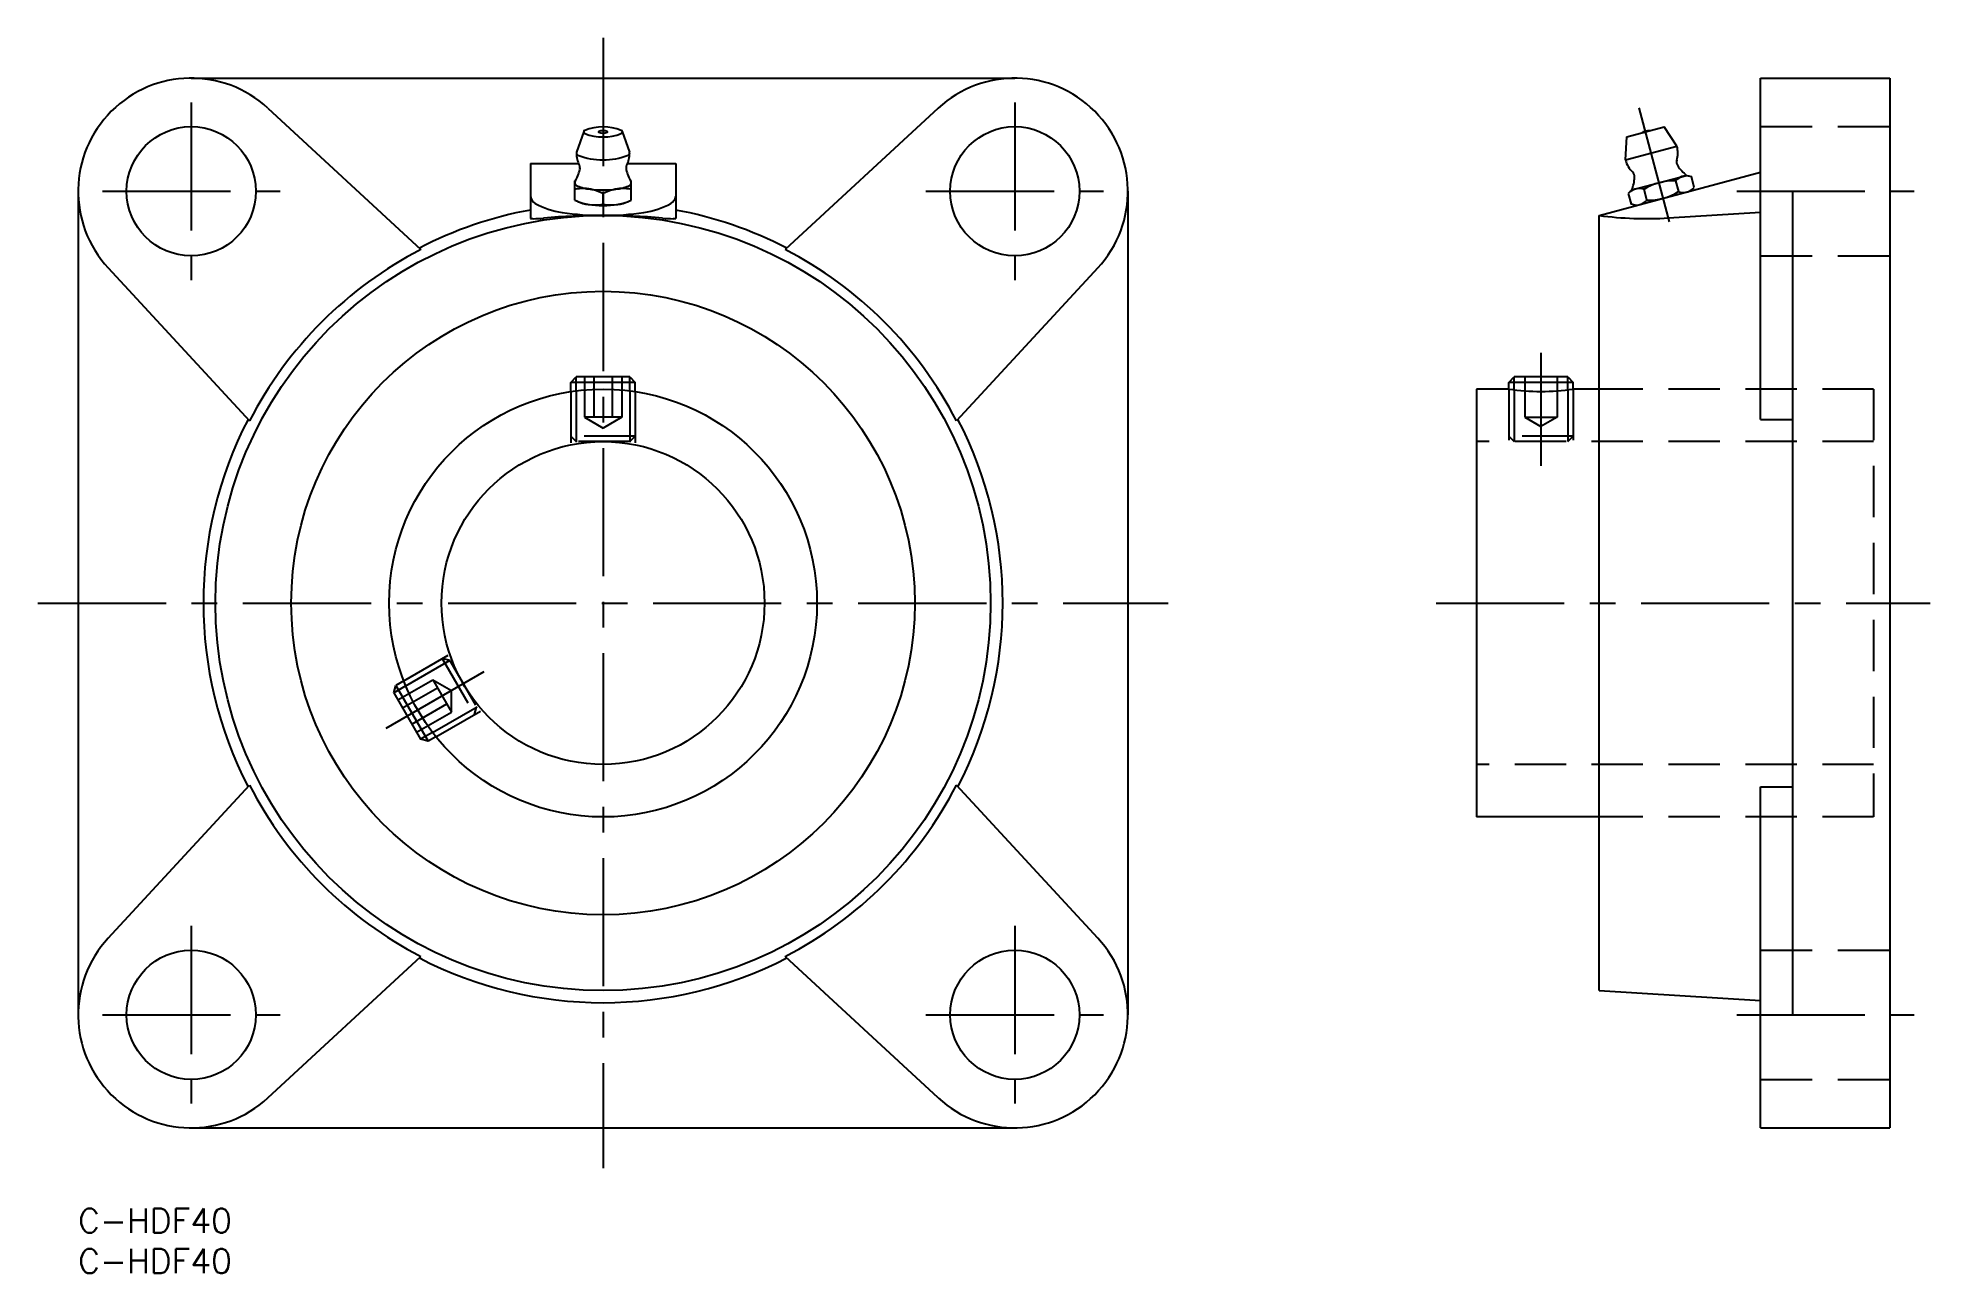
# Model space of a CAD drawing. Extents: x -5 to 229, y -8 to 145.
import ezdxf

# ---------------------------------------------------------------- set-up
doc = ezdxf.new("R2010")
doc.units = 0
doc.header["$LTSCALE"] = 0.5
doc.linetypes.add('CENTER', pattern=[50.8, 31.75, -6.35, 6.35, -6.35])
doc.linetypes.add('DASHED', pattern=[19.05, 12.7, -6.35])
for name, color, linetype in [('MSM_CENTER', 1, 'CENTER'), ('MSM_CONTINUOUS', 7, 'CONTINUOUS'), ('MSM_DASHED', 4, 'DASHED'), ('MSM_NARROW', 5, 'CONTINUOUS'), ('MSM_PART_NUMBER', 7, 'CONTINUOUS')]:
    doc.layers.add(name, color=color, linetype=linetype)
doc.styles.get("Standard").update_dxf_attribs({"font": 'txt.shx', "height": 3, "bigfont": 'bigfont.shx'})

# ---------------------------------------------------------------- blocks, each defined once
blk = doc.blocks.new('*U20')
at = {"layer": 'MSM_PART_NUMBER'}
blk.add_text('C-HDF40', height=3, dxfattribs=at).set_placement((0, -3))
blk = doc.blocks.new('*U21')
at = {"layer": 'MSM_PART_NUMBER'}
blk.add_text('C-HDF40', height=3, dxfattribs=at).set_placement((0, -8))

msp = doc.modelspace()

# ---------------------------------------------------------------- linework, layer by layer
at = {"layer": 'MSM_CENTER'}
for p, q in [((65, 145), (65, 5)), ((14, 137), (14, 115)), ((116, 137), (116, 115)), ((197.1, 122.23), (193.32, 136.34)), ((3, 126), (25, 126)), ((105, 126), (127, 126)), ((205.42, 126), (227.37, 126)), ((181.17, 106), (181.17, 92)), ((-5, 75), (135, 75)), ((168.17, 75), (229.37, 75)), ((38.15, 59.5), (50.28, 66.5)), ((14, 35), (14, 13)), ((116, 35), (116, 13)), ((3, 24), (25, 24)), ((105, 24), (127, 24)), ((205.42, 24), (227.37, 24))]:
    msp.add_line(p, q, dxfattribs=at)
at = {"layer": 'MSM_CONTINUOUS'}
for p, q in [((14, 140), (116, 140)), ((208.37, 97.75), (208.37, 140)), ((208.37, 140), (224.37, 140)), ((224.37, 140), (224.37, 10)), ((23.5, 136.28), (42.45, 118.78)), ((106.5, 136.28), (87.55, 118.78)), ((191.8, 132.72), (196.44, 133.96)), ((198.01, 131.59), (196.44, 133.96)), ((62.61, 133.41), (61.72, 130.84)), ((67.39, 133.41), (68.28, 130.84)), ((191.63, 129.88), (191.8, 132.72)), ((191.63, 129.88), (198.01, 131.59)), ((56, 129.43), (56, 122.63)), ((56, 129.43), (61.97, 129.43)), ((68.03, 129.43), (74, 129.43)), ((74, 129.43), (74, 122.63)), ((61.62, 127.34), (61.5, 127.29)), ((61.5, 124.91), (61.5, 127.29)), ((68.5, 127.29), (68.38, 127.34)), ((68.5, 124.91), (68.5, 127.29)), ((188.37, 123), (208.37, 128.36)), ((192.42, 126.16), (199.18, 127.97)), ((197.84, 127.28), (198.19, 125.96)), ((199.18, 127.97), (199.79, 127.81)), ((200.14, 126.48), (199.79, 127.81)), ((0, 126), (0, 24)), ((61.5, 124.91), (61.9, 124.71)), ((65, 124.39), (65, 125.71)), ((68.1, 124.71), (68.5, 124.91)), ((130, 126), (130, 24)), ((192.42, 126.16), (191.98, 125.71)), ((191.98, 125.71), (192.34, 124.39)), ((192.94, 124.23), (192.34, 124.39)), ((194.29, 124.91), (193.93, 126.24)), ((199.7, 126.04), (200.14, 126.48)), ((212.37, 24), (212.37, 126)), ((188.37, 27), (188.37, 123)), ((196.97, 122.7), (208.37, 123.42)), ((3.72, 116.5), (21.22, 97.55)), ((126.28, 116.5), (108.78, 97.55)), ((61, 102.32), (61.68, 103)), ((69, 102.32), (61, 102.32)), ((61, 101.2), (61, 102.32)), ((68.32, 103), (61.68, 103)), ((68.32, 103), (69, 102.32)), ((69, 101.2), (69, 102.32)), ((173.17, 101.5), (173.17, 48.5)), ((177.17, 101.5), (173.17, 101.5)), ((177.17, 102.32), (177.84, 103)), ((185.17, 102.32), (177.17, 102.32)), ((177.17, 101.5), (177.17, 102.32)), ((184.49, 103), (177.84, 103)), ((184.49, 103), (185.17, 102.32)), ((185.17, 101.5), (185.17, 102.32)), ((188.37, 101.5), (185.17, 101.5)), ((208.37, 97.75), (212.37, 97.75)), ((39.09, 63.88), (39.34, 64.8)), ((39.09, 63.88), (42.41, 58.12)), ((40.31, 65.37), (39.34, 64.8)), ((39.34, 64.8), (43.34, 57.87)), ((43.34, 57.87), (42.41, 58.12)), ((44.31, 58.44), (43.34, 57.87)), ((3.72, 33.5), (21.22, 52.45)), ((126.28, 33.5), (108.78, 52.45)), ((208.37, 10), (208.37, 52.25)), ((208.37, 52.25), (212.37, 52.25)), ((188.37, 48.5), (173.17, 48.5)), ((23.5, 13.72), (42.45, 31.22)), ((106.5, 13.72), (87.55, 31.22)), ((188.37, 27), (208.37, 25.75)), ((14, 10), (116, 10)), ((208.37, 10), (224.37, 10))]:
    msp.add_line(p, q, dxfattribs=at)
for centre, radius in [((14, 126), 8), ((116, 126), 8), ((65, 75), 48), ((65, 75), 38.61), ((65, 75), 26.5), ((65, 75), 20), ((14, 24), 8), ((116, 24), 8)]:
    msp.add_circle(centre, radius, dxfattribs=at)
for centre, radius, start, end in [((14, 126), 14, 47.2698, 222.7302), ((116, 126), 14, 317.2698, 132.7302), ((65, 127.65), 6.31, 69.0087, 110.9913), ((62.82, 133.34), 0.217, 110.9913, 249.0087), ((65, 139.03), 6.31, 249.0087, 290.9913), ((64.5, 133.34), 0.0549, 111.7239, 248.2761), ((65, 132.09), 1.4, 68.2761, 111.7239), ((65, 134.6), 1.4, 248.2761, 291.7239), ((65.5, 133.34), 0.0549, 291.7239, 68.2761), ((67.18, 133.34), 0.217, 290.9913, 69.0087), ((194.51, 131.9), 1.59, 84.555, 125.445), ((194.82, 130.73), 3.3, 344.0324, 15), ((61.99, 130.74), 0.287, 160.8164, 248.3073), ((65, 130.73), 3.3, 180, 206.9649), ((65, 138.32), 8.44, 248.3073, 291.6927), ((61.35, 128.87), 0.8, 346.1981, 26.9649), ((68.65, 128.87), 0.8, 153.0351, 193.8019), ((65, 130.73), 3.3, 333.0351, 360), ((68.01, 130.74), 0.287, 291.6927, 19.1836), ((194.82, 130.73), 3.3, 195, 225.9676), ((198.76, 129.61), 0.8, 164.0324, 214.7836), ((203.03, 132.57), 6, 214.7836, 230.1039), ((61.76, 127.06), 0.26, 151.0928, 179.0798), ((61.88, 127.06), 0.375, 179.7944, 245.2061), ((56.3, 130.11), 6, 330.7801, 346.1981), ((63.93, 131.51), 5.28, 245.2061, 261.5493), ((66.07, 131.51), 5.28, 278.4507, 294.7913), ((73.7, 130.11), 6, 193.8019, 209.2199), ((68.12, 127.06), 0.375, 294.758, 0), ((68.24, 127.06), 0.26, 0.6031, 28.9143), ((186.79, 128.22), 6, 339.8961, 355.2164), ((191.97, 127.79), 0.8, 355.2164, 45.9676), ((197.53, 120.6), 6.69, 87.412, 122.588), ((199.19, 126.12), 1.79, 79.3842, 139.3842), ((57.22, 125.57), 1.24, 191.1013, 240.3535), ((61.37, 133.17), 9.9, 241.191, 261.6191), ((62.54, 120.5), 5.83, 88.5516, 100.2343), ((64.63, 131.43), 7.23, 244.3292, 252.805), ((63.93, 129.58), 5.28, 247.3648, 261.5493), ((63.99, 129.34), 5.04, 252.805, 271.0768), ((62.57, 121.71), 4.63, 75.1153, 88.5516), ((65, 138.71), 12.55, 261.5493, 278.4507), ((65, 136.78), 12.55, 261.5493, 278.4507), ((61.95, 119.37), 7.04, 64.3047, 75.1153), ((63.97, 129.99), 5.69, 271.0768, 280.3817), ((68.05, 119.37), 7.04, 104.8847, 115.6953), ((66.03, 129.99), 5.69, 259.6183, 268.9232), ((66.01, 129.34), 5.04, 268.9232, 287.195), ((67.43, 121.71), 4.63, 91.4484, 104.8847), ((66.07, 129.58), 5.28, 278.4507, 292.6352), ((67.46, 120.5), 5.83, 79.7657, 91.4484), ((65.37, 131.43), 7.23, 287.195, 295.6708), ((68.63, 133.17), 9.9, 278.3809, 298.809), ((72.78, 125.57), 1.24, 299.6465, 348.8987), ((193.34, 124.55), 1.79, 70.6158, 130.6158), ((192.93, 126.07), 1.79, 259.3842, 319.3842), ((194.59, 131.59), 6.69, 267.412, 302.588), ((198.79, 127.64), 1.79, 250.6158, 310.6158), ((65, 75), 49.5, 100.4757, 117.3603), ((56.2, 123.93), 1.32, 261.3683, 264.4484), ((56.32, 125.46), 2.85, 264.9747, 270.1237), ((56.15, 139.42), 16.82, 270.612, 275.1077), ((65, 40.37), 82.63, 84.8923, 95.1077), ((65, 157.78), 34.78, 261.6191, 278.3809), ((73.85, 139.42), 16.82, 264.8923, 269.388), ((73.68, 125.46), 2.85, 269.8763, 275.0253), ((73.8, 123.93), 1.32, 275.5516, 278.6317), ((65, 75), 49.5, 62.6397, 79.5243), ((194.25, 167.67), 45.06, 262.4944, 273.4614), ((65, 75), 49.25, 117.2549, 152.7451), ((65, 75), 49.25, 27.2549, 62.7451), ((181.17, 127.7), 26.5, 261.3184, 278.6816), ((65, 75), 49.5, 152.6397, 207.3603), ((65, 75), 49.5, 332.6397, 27.3603), ((65, 75), 49.25, 207.2549, 242.7451), ((65, 75), 49.25, 297.2549, 332.7451), ((14, 24), 14, 137.2698, 312.7302), ((116, 24), 14, 227.2698, 42.7302), ((65, 75), 49.5, 242.6397, 297.3603)]:
    msp.add_arc(centre, radius, start, end, dxfattribs=at)
at = {"layer": 'MSM_DASHED'}
for p, q in [((208.42, 134), (224.37, 134)), ((208.42, 118), (224.37, 118)), ((61, 101.2), (61, 94.6)), ((61.68, 101.29), (61.68, 94.72)), ((62.69, 103), (62.69, 98)), ((63.85, 103), (63.85, 98)), ((66.15, 103), (66.15, 98)), ((67.31, 103), (67.31, 98)), ((68.32, 101.29), (68.32, 94.72)), ((69, 101.2), (69, 94.6)), ((177.17, 101.5), (177.17, 95)), ((177.84, 101.41), (177.84, 95)), ((179.17, 103), (179.17, 98)), ((181.17, 103), (181.17, 98)), ((183.17, 103), (183.17, 98)), ((184.49, 101.41), (184.49, 95)), ((185.17, 101.5), (185.17, 95)), ((222.37, 101.5), (188.37, 101.5)), ((222.37, 101.5), (222.37, 48.5)), ((67.31, 98), (62.69, 98)), ((62.69, 98), (65, 96.67)), ((67.31, 98), (65, 96.67)), ((179.17, 98), (183.17, 98)), ((179.17, 98), (181.17, 96.85)), ((183.17, 98), (181.17, 96.85)), ((69, 95.68), (61, 95.68)), ((61, 95.68), (61.68, 95)), ((68.32, 95), (61.68, 95)), ((68.32, 95), (69, 95.68)), ((222.37, 95), (173.17, 95)), ((185.17, 95.68), (177.17, 95.68)), ((177.17, 95.68), (177.84, 95)), ((184.49, 95), (185.17, 95.68)), ((40.31, 65.37), (46.03, 68.67)), ((40.57, 64.73), (46.26, 68.02)), ((46.02, 67.88), (45.09, 68.13)), ((45.09, 68.13), (49.09, 61.2)), ((46.02, 67.88), (49.34, 62.12)), ((39.6, 63), (43.93, 65.5)), ((40.17, 62), (44.5, 64.5)), ((43.93, 65.5), (46.24, 61.5)), ((43.93, 65.5), (46.24, 64.17)), ((46.24, 61.5), (46.24, 64.17)), ((41.33, 60), (45.66, 62.5)), ((41.91, 59), (46.24, 61.5)), ((43.89, 58.98), (49.58, 62.26)), ((44.31, 58.44), (50.03, 61.74)), ((49.09, 61.2), (49.34, 62.12)), ((222.37, 55), (173.17, 55)), ((222.37, 48.5), (188.37, 48.5)), ((208.42, 32), (224.37, 32)), ((208.42, 16), (224.37, 16))]:
    msp.add_line(p, q, dxfattribs=at)
at = {"layer": 'MSM_NARROW'}
for p, q in [((61.68, 101.29), (61.68, 103)), ((68.32, 101.29), (68.32, 103)), ((177.84, 101.41), (177.84, 103)), ((184.49, 101.41), (184.49, 103)), ((40.57, 64.73), (39.09, 63.88)), ((43.89, 58.98), (42.41, 58.12))]:
    msp.add_line(p, q, dxfattribs=at)

# ---------------------------------------------------------------- block references
at = {"layer": 'MSM_CONTINUOUS'}
for name in ['*U20', '*U21']:
    msp.add_blockref(name, (0, 0), dxfattribs=at)

doc.saveas('drawing.dxf')
